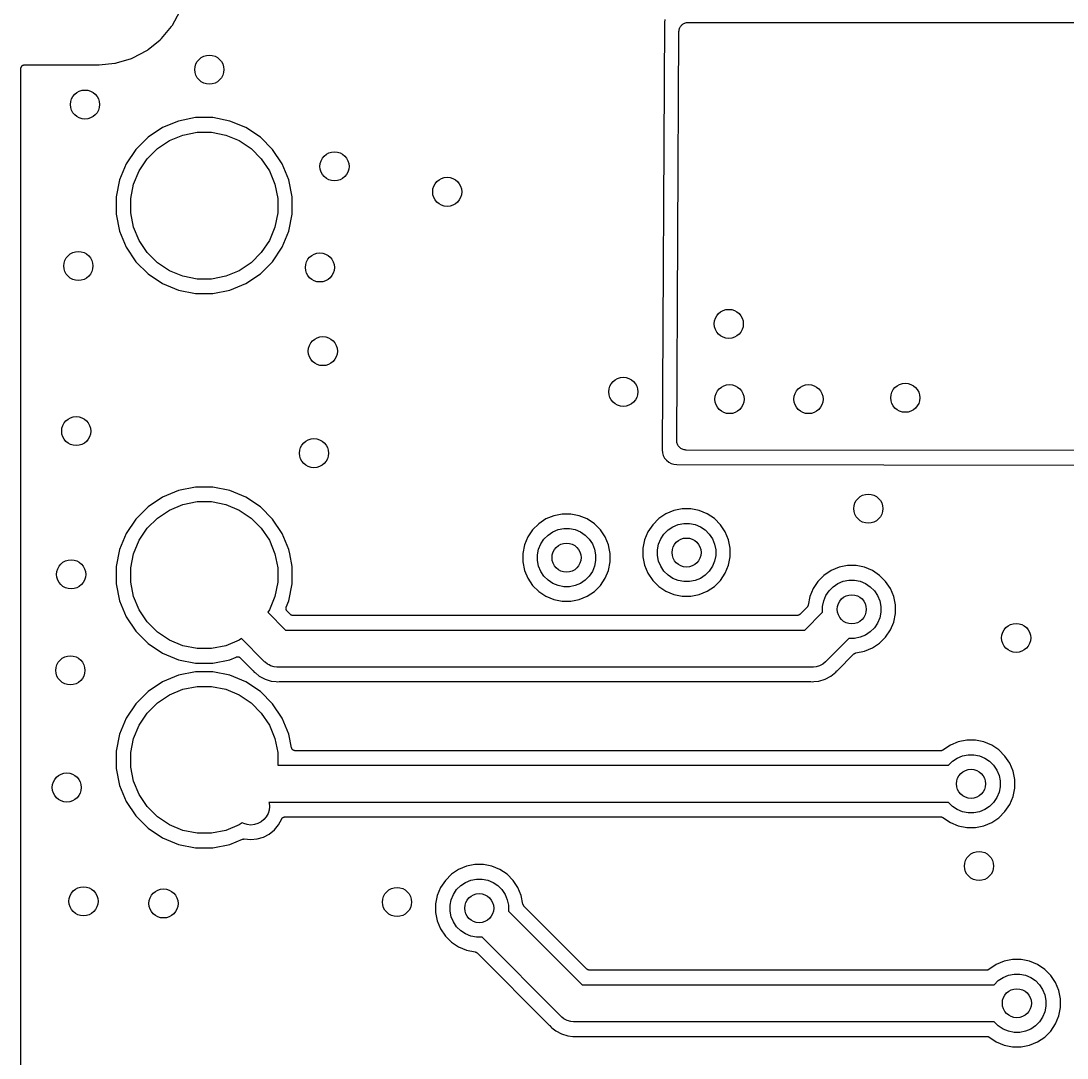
# Model space of a CAD drawing. Extents: x 5.16 to 6.06, y -3.88 to -2.24.
# Drawn here: x 5.157 to 5.723, y -3.287 to -2.726 of the extents above; entities that cross this region are included whole.
import ezdxf

# ---------------------------------------------------------------- set-up
doc = ezdxf.new("R2010")
doc.units = 0
doc.header["$MEASUREMENT"] = 0
doc.layers.add('BLACK', color=7, linetype='CONTINUOUS')

msp = doc.modelspace()

# ---------------------------------------------------------------- linework, layer by layer
at = {"layer": 'BLACK', "linetype": 'CONTINUOUS'}
for p, q in [((5.2392, -2.72801), (5.24324, -2.72055)), ((5.23328, -2.73527), (5.23869, -2.72875)), ((5.23869, -2.72875), (5.23894, -2.72838)), ((5.23894, -2.72838), (5.23895, -2.72836)), ((5.23895, -2.72836), (5.2392, -2.72801)), ((5.50545, -2.72656), (5.50426, -2.95786)), ((5.50562, -2.72493), (5.50545, -2.72656)), ((5.51394, -2.72911), (5.51416, -2.72871)), ((5.51416, -2.72871), (5.51418, -2.72869)), ((5.51418, -2.72869), (5.51419, -2.72866)), ((5.51419, -2.72866), (5.51449, -2.72831)), ((5.51449, -2.72831), (5.51478, -2.72796)), ((5.51478, -2.72796), (5.51481, -2.72794)), ((5.51481, -2.72794), (5.51482, -2.72792)), ((5.51482, -2.72792), (5.51518, -2.72763)), ((5.51518, -2.72763), (5.51554, -2.72734)), ((5.51554, -2.72734), (5.51556, -2.72733)), ((5.51556, -2.72733), (5.51559, -2.72731)), ((5.51559, -2.72731), (5.516, -2.7271)), ((5.516, -2.7271), (5.5164, -2.72688)), ((5.5164, -2.72688), (5.51643, -2.72688)), ((5.51643, -2.72688), (5.51645, -2.72686)), ((5.51645, -2.72686), (5.51689, -2.72673)), ((5.51689, -2.72673), (5.51734, -2.7266)), ((5.51734, -2.7266), (5.51736, -2.7266)), ((5.51736, -2.7266), (5.51739, -2.72659)), ((5.51739, -2.72659), (5.51785, -2.72655)), ((5.51785, -2.72655), (5.51831, -2.72651)), ((5.51831, -2.72651), (5.96429, -2.72681)), ((5.51216, -2.95298), (5.5133, -2.73148)), ((5.5133, -2.73141), (5.51336, -2.73096)), ((5.5133, -2.73147), (5.5133, -2.73141)), ((5.5133, -2.73148), (5.5133, -2.73147)), ((5.5133, -2.73147), (5.5133, -2.73147)), ((5.5133, -2.73147), (5.5133, -2.73147)), ((5.51336, -2.73096), (5.51341, -2.7305)), ((5.51341, -2.73047), (5.51342, -2.73044)), ((5.51341, -2.7305), (5.51341, -2.73047)), ((5.51342, -2.73044), (5.51356, -2.73001)), ((5.51356, -2.73001), (5.5137, -2.72957)), ((5.5137, -2.72957), (5.51371, -2.72954)), ((5.51371, -2.72954), (5.51372, -2.72951)), ((5.51372, -2.72951), (5.51394, -2.72911)), ((5.22606, -2.74125), (5.23264, -2.7359)), ((5.23264, -2.7359), (5.23295, -2.73559)), ((5.23295, -2.73559), (5.23297, -2.73557)), ((5.23297, -2.73557), (5.23328, -2.73527)), ((5.23297, -2.73557), (5.23297, -2.73557)), ((5.21742, -2.74587), (5.21782, -2.74571)), ((5.21782, -2.74571), (5.22531, -2.74174)), ((5.22531, -2.74174), (5.22568, -2.7415)), ((5.22568, -2.7415), (5.2257, -2.74148)), ((5.2257, -2.74148), (5.22606, -2.74125)), ((5.15722, -2.75144), (5.15724, -2.75125)), ((5.15722, -2.75145), (5.15722, -2.75144)), ((5.15722, -2.75146), (5.15722, -2.75145)), ((5.15722, -2.75145), (5.15722, -2.75145)), ((5.15722, -2.75145), (5.15722, -2.75145)), ((5.15724, -2.75125), (5.15726, -2.75107)), ((5.15726, -2.75106), (5.15732, -2.75088)), ((5.15726, -2.75107), (5.15726, -2.75106)), ((5.15726, -2.75106), (5.15726, -2.75106)), ((5.15732, -2.75088), (5.15737, -2.7507)), ((5.15737, -2.7507), (5.15738, -2.7507)), ((5.15738, -2.75069), (5.15747, -2.75053)), ((5.15738, -2.7507), (5.15738, -2.75069)), ((5.15747, -2.75053), (5.15756, -2.75036)), ((5.15756, -2.75036), (5.15757, -2.75035)), ((5.15756, -2.75036), (5.15756, -2.75036)), ((5.15757, -2.75035), (5.15768, -2.75021)), ((5.15768, -2.75021), (5.1578, -2.75007)), ((5.1578, -2.75007), (5.15781, -2.75006)), ((5.15781, -2.75006), (5.15796, -2.74994)), ((5.15781, -2.75006), (5.15781, -2.75006)), ((5.15796, -2.74994), (5.1581, -2.74982)), ((5.1581, -2.74982), (5.15811, -2.74982)), ((5.15811, -2.74982), (5.15828, -2.74973)), ((5.15811, -2.74982), (5.15811, -2.74982)), ((5.15828, -2.74973), (5.15844, -2.74964)), ((5.15844, -2.74964), (5.15845, -2.74964)), ((5.15845, -2.74964), (5.15863, -2.74959)), ((5.15845, -2.74964), (5.15845, -2.74964)), ((5.15863, -2.74959), (5.15881, -2.74953)), ((5.15881, -2.74953), (5.15881, -2.74953)), ((5.15881, -2.74953), (5.15882, -2.74953)), ((5.15882, -2.74953), (5.159, -2.74951)), ((5.159, -2.74951), (5.15919, -2.7495)), ((5.15919, -2.7495), (5.19882, -2.74949)), ((5.19882, -2.74949), (5.19883, -2.74949)), ((5.19883, -2.74949), (5.19883, -2.74949)), ((5.19883, -2.74949), (5.19903, -2.7495)), ((5.19903, -2.7495), (5.19919, -2.74948)), ((5.19919, -2.74948), (5.19922, -2.74948)), ((5.19922, -2.74948), (5.19931, -2.74948)), ((5.19931, -2.74948), (5.1994, -2.74947)), ((5.1994, -2.74947), (5.19956, -2.74947)), ((5.19956, -2.74947), (5.20799, -2.74866)), ((5.20799, -2.74866), (5.20842, -2.74857)), ((5.20842, -2.74857), (5.20845, -2.74857)), ((5.20845, -2.74857), (5.20887, -2.74849)), ((5.20845, -2.74857), (5.20845, -2.74857)), ((5.20887, -2.74849), (5.21699, -2.74605)), ((5.21699, -2.74605), (5.2174, -2.74588)), ((5.2174, -2.74588), (5.21742, -2.74587)), ((5.21742, -2.74587), (5.21742, -2.74587)), ((5.15722, -3.88087), (5.15722, -2.75146)), ((5.25174, -2.77808), (5.24254, -2.77991)), ((5.26113, -2.77808), (5.25174, -2.77808)), ((5.27033, -2.77991), (5.26113, -2.77808)), ((5.23387, -2.7835), (5.22607, -2.78871)), ((5.24254, -2.77991), (5.23387, -2.7835)), ((5.279, -2.7835), (5.27033, -2.77991)), ((5.2868, -2.78871), (5.279, -2.7835)), ((5.22607, -2.78871), (5.21943, -2.79535)), ((5.23109, -2.79483), (5.2376, -2.79048)), ((5.2376, -2.79048), (5.24483, -2.78748)), ((5.24483, -2.78748), (5.25252, -2.78595)), ((5.25252, -2.78595), (5.26035, -2.78595)), ((5.26035, -2.78595), (5.26803, -2.78748)), ((5.26803, -2.78748), (5.27527, -2.79048)), ((5.27527, -2.79048), (5.28178, -2.79483)), ((5.29344, -2.79535), (5.2868, -2.78871)), ((5.21943, -2.79535), (5.21422, -2.80315)), ((5.22555, -2.80037), (5.23109, -2.79483)), ((5.28178, -2.79483), (5.28732, -2.80037)), ((5.29865, -2.80315), (5.29344, -2.79535)), ((5.2212, -2.80688), (5.22555, -2.80037)), ((5.28732, -2.80037), (5.29167, -2.80688)), ((5.21422, -2.80315), (5.21063, -2.81182)), ((5.2182, -2.81412), (5.2212, -2.80688)), ((5.29167, -2.80688), (5.29467, -2.81412)), ((5.30224, -2.81182), (5.29865, -2.80315)), ((5.21063, -2.81182), (5.2088, -2.82102)), ((5.30407, -2.82102), (5.30224, -2.81182)), ((5.21667, -2.8218), (5.2182, -2.81412)), ((5.29467, -2.81412), (5.2962, -2.8218)), ((5.2088, -2.82102), (5.2088, -2.83041)), ((5.21667, -2.82963), (5.21667, -2.8218)), ((5.2962, -2.8218), (5.2962, -2.82963)), ((5.30407, -2.83041), (5.30407, -2.82102)), ((5.2088, -2.83041), (5.21063, -2.83961)), ((5.2182, -2.83732), (5.21667, -2.82963)), ((5.2962, -2.82963), (5.29467, -2.83732)), ((5.30224, -2.83961), (5.30407, -2.83041)), ((5.21063, -2.83961), (5.21422, -2.84828)), ((5.2212, -2.84455), (5.2182, -2.83732)), ((5.29467, -2.83732), (5.29167, -2.84455)), ((5.29865, -2.84828), (5.30224, -2.83961)), ((5.22555, -2.85106), (5.2212, -2.84455)), ((5.29167, -2.84455), (5.28732, -2.85106)), ((5.21422, -2.84828), (5.21943, -2.85608)), ((5.23109, -2.8566), (5.22555, -2.85106)), ((5.28732, -2.85106), (5.28178, -2.8566)), ((5.29344, -2.85608), (5.29865, -2.84828)), ((5.21943, -2.85608), (5.22607, -2.86272)), ((5.2376, -2.86095), (5.23109, -2.8566)), ((5.28178, -2.8566), (5.27527, -2.86095)), ((5.2868, -2.86272), (5.29344, -2.85608)), ((5.22607, -2.86272), (5.23387, -2.86793)), ((5.24483, -2.86395), (5.2376, -2.86095)), ((5.25252, -2.86548), (5.24483, -2.86395)), ((5.26803, -2.86395), (5.26035, -2.86548)), ((5.27527, -2.86095), (5.26803, -2.86395)), ((5.279, -2.86793), (5.2868, -2.86272)), ((5.23387, -2.86793), (5.24254, -2.87152)), ((5.26035, -2.86548), (5.25252, -2.86548)), ((5.27033, -2.87152), (5.279, -2.86793)), ((5.24254, -2.87152), (5.25174, -2.87335)), ((5.25174, -2.87335), (5.26113, -2.87335)), ((5.26113, -2.87335), (5.27033, -2.87152)), ((5.51221, -2.95346), (5.51216, -2.95298)), ((5.51225, -2.95394), (5.51221, -2.95346)), ((5.51225, -2.95395), (5.51225, -2.95394)), ((5.51225, -2.95394), (5.51225, -2.95394)), ((5.51239, -2.95442), (5.51225, -2.95395)), ((5.51252, -2.95487), (5.51239, -2.95442)), ((5.51253, -2.95488), (5.51252, -2.95487)), ((5.51253, -2.95489), (5.51253, -2.95488)), ((5.51275, -2.95531), (5.51253, -2.95489)), ((5.50426, -2.95786), (5.50442, -2.95952)), ((5.50442, -2.95952), (5.50487, -2.961)), ((5.51297, -2.95574), (5.51275, -2.95531)), ((5.51298, -2.95575), (5.51297, -2.95574)), ((5.51328, -2.95612), (5.51298, -2.95575)), ((5.51298, -2.95575), (5.51298, -2.95575)), ((5.51358, -2.9565), (5.51328, -2.95612)), ((5.51359, -2.95651), (5.51358, -2.9565)), ((5.5136, -2.95651), (5.51359, -2.95651)), ((5.51397, -2.95682), (5.5136, -2.95651)), ((5.51433, -2.95713), (5.51397, -2.95682)), ((5.51434, -2.95713), (5.51433, -2.95713)), ((5.51434, -2.95714), (5.51434, -2.95713)), ((5.51477, -2.95737), (5.51434, -2.95714)), ((5.51519, -2.9576), (5.51477, -2.95737)), ((5.5152, -2.95761), (5.51519, -2.9576)), ((5.51519, -2.9576), (5.51519, -2.9576)), ((5.51566, -2.95775), (5.5152, -2.95761)), ((5.51612, -2.9579), (5.51566, -2.95775)), ((5.51613, -2.9579), (5.51612, -2.9579)), ((5.51612, -2.9579), (5.51612, -2.9579)), ((5.51661, -2.95795), (5.51613, -2.9579)), ((5.51708, -2.95801), (5.51661, -2.95795)), ((5.5171, -2.95801), (5.51708, -2.95801)), ((5.51715, -2.95801), (5.5171, -2.95801)), ((5.5171, -2.95801), (5.5171, -2.95801)), ((5.5171, -2.95801), (5.5171, -2.95801)), ((5.85434, -2.9585), (5.51715, -2.95801)), ((5.50487, -2.961), (5.50559, -2.96236)), ((5.50559, -2.96236), (5.50657, -2.96355)), ((5.50657, -2.96355), (5.50776, -2.96453)), ((5.50776, -2.96453), (5.50912, -2.96526)), ((5.50912, -2.96526), (5.51059, -2.96571)), ((5.51059, -2.96571), (5.51222, -2.96587)), ((5.51222, -2.96587), (5.84283, -2.96635)), ((5.23387, -2.9835), (5.22607, -2.98871)), ((5.24254, -2.97991), (5.23387, -2.9835)), ((5.25174, -2.97808), (5.24254, -2.97991)), ((5.26113, -2.97808), (5.25174, -2.97808)), ((5.27033, -2.97991), (5.26113, -2.97808)), ((5.279, -2.9835), (5.27033, -2.97991)), ((5.2868, -2.98871), (5.279, -2.9835)), ((5.22607, -2.98871), (5.21943, -2.99535)), ((5.2376, -2.99048), (5.24483, -2.98748)), ((5.24483, -2.98748), (5.25252, -2.98595)), ((5.25252, -2.98595), (5.26035, -2.98595)), ((5.26035, -2.98595), (5.26803, -2.98748)), ((5.26803, -2.98748), (5.27527, -2.99048)), ((5.29344, -2.99535), (5.2868, -2.98871)), ((5.22555, -3.00037), (5.23109, -2.99483)), ((5.23109, -2.99483), (5.2376, -2.99048)), ((5.27527, -2.99048), (5.28178, -2.99483)), ((5.28178, -2.99483), (5.28732, -3.00037)), ((5.44561, -2.99355), (5.44131, -2.99533)), ((5.45017, -2.99265), (5.44561, -2.99355)), ((5.45482, -2.99265), (5.45017, -2.99265)), ((5.45939, -2.99355), (5.45482, -2.99265)), ((5.46369, -2.99533), (5.45939, -2.99355)), ((5.50627, -2.99258), (5.5024, -2.99516)), ((5.51057, -2.9908), (5.50627, -2.99258)), ((5.51513, -2.98989), (5.51057, -2.9908)), ((5.51978, -2.98989), (5.51513, -2.98989)), ((5.52435, -2.9908), (5.51978, -2.98989)), ((5.52865, -2.99258), (5.52435, -2.9908)), ((5.53252, -2.99516), (5.52865, -2.99258)), ((5.21943, -2.99535), (5.21422, -3.00315)), ((5.2212, -3.00688), (5.22555, -3.00037)), ((5.28732, -3.00037), (5.29167, -3.00688)), ((5.29865, -3.00315), (5.29344, -2.99535)), ((5.43744, -2.99792), (5.43415, -3.00121)), ((5.44131, -2.99533), (5.43744, -2.99792)), ((5.4479, -3.00112), (5.45095, -3.00052)), ((5.45095, -3.00052), (5.45405, -3.00052)), ((5.45405, -3.00052), (5.45709, -3.00112)), ((5.46755, -2.99792), (5.46369, -2.99533)), ((5.47084, -3.00121), (5.46755, -2.99792)), ((5.49911, -2.99845), (5.49652, -3.00232)), ((5.5024, -2.99516), (5.49911, -2.99845)), ((5.50742, -3.00128), (5.51, -2.99956)), ((5.51, -2.99956), (5.51286, -2.99837)), ((5.51286, -2.99837), (5.51591, -2.99776)), ((5.51591, -2.99776), (5.51901, -2.99776)), ((5.51901, -2.99776), (5.52205, -2.99837)), ((5.52205, -2.99837), (5.52492, -2.99956)), ((5.52492, -2.99956), (5.5275, -3.00128)), ((5.53581, -2.99845), (5.53252, -2.99516)), ((5.53839, -3.00232), (5.53581, -2.99845)), ((5.21422, -3.00315), (5.21063, -3.01182)), ((5.30224, -3.01182), (5.29865, -3.00315)), ((5.43156, -3.00508), (5.42978, -3.00938)), ((5.43415, -3.00121), (5.43156, -3.00508)), ((5.44026, -3.00623), (5.44246, -3.00404)), ((5.44246, -3.00404), (5.44504, -3.00231)), ((5.44504, -3.00231), (5.4479, -3.00112)), ((5.45709, -3.00112), (5.45996, -3.00231)), ((5.45996, -3.00231), (5.46254, -3.00404)), ((5.46254, -3.00404), (5.46473, -3.00623)), ((5.47343, -3.00508), (5.47084, -3.00121)), ((5.47521, -3.00938), (5.47343, -3.00508)), ((5.49652, -3.00232), (5.49474, -3.00662)), ((5.50231, -3.00892), (5.5035, -3.00605)), ((5.5035, -3.00605), (5.50522, -3.00347)), ((5.50522, -3.00347), (5.50742, -3.00128)), ((5.5275, -3.00128), (5.52969, -3.00347)), ((5.52969, -3.00347), (5.53141, -3.00605)), ((5.53141, -3.00605), (5.5326, -3.00892)), ((5.54017, -3.00662), (5.53839, -3.00232)), ((5.21063, -3.01182), (5.2088, -3.02102)), ((5.2182, -3.01412), (5.2212, -3.00688)), ((5.29167, -3.00688), (5.29467, -3.01412)), ((5.3027, -3.01413), (5.30224, -3.01182)), ((5.42978, -3.00938), (5.42887, -3.01394)), ((5.43675, -3.01472), (5.43735, -3.01167)), ((5.43735, -3.01167), (5.43854, -3.00881)), ((5.43854, -3.00881), (5.44026, -3.00623)), ((5.46473, -3.00623), (5.46645, -3.00881)), ((5.46645, -3.00881), (5.46764, -3.01167)), ((5.46764, -3.01167), (5.46824, -3.01472)), ((5.47561, -3.01138), (5.47521, -3.00938)), ((5.47612, -3.01394), (5.47561, -3.01138)), ((5.49474, -3.00662), (5.49384, -3.01119)), ((5.49384, -3.01119), (5.49384, -3.01584)), ((5.50171, -3.01196), (5.50231, -3.00892)), ((5.5326, -3.00892), (5.53321, -3.01196)), ((5.54108, -3.01119), (5.54017, -3.00662)), ((5.54108, -3.01584), (5.54108, -3.01119)), ((5.21667, -3.0218), (5.2182, -3.01412)), ((5.29467, -3.01412), (5.2962, -3.0218)), ((5.30407, -3.02102), (5.3027, -3.01413)), ((5.42887, -3.01394), (5.42887, -3.01859)), ((5.43675, -3.01782), (5.43675, -3.01472)), ((5.46824, -3.01472), (5.46824, -3.01782)), ((5.47612, -3.01859), (5.47612, -3.01394)), ((5.49384, -3.01584), (5.49474, -3.0204)), ((5.50171, -3.01506), (5.50171, -3.01196)), ((5.50231, -3.01811), (5.50171, -3.01506)), ((5.53321, -3.01506), (5.5326, -3.01811)), ((5.53321, -3.01196), (5.53321, -3.01506)), ((5.54017, -3.0204), (5.54108, -3.01584)), ((5.2088, -3.02102), (5.2088, -3.03041)), ((5.21667, -3.02963), (5.21667, -3.0218)), ((5.2962, -3.0218), (5.2962, -3.02963)), ((5.30407, -3.03041), (5.30407, -3.02102)), ((5.42887, -3.01859), (5.42978, -3.02316)), ((5.42978, -3.02316), (5.43156, -3.02746)), ((5.43735, -3.02086), (5.43675, -3.01782)), ((5.43854, -3.02373), (5.43735, -3.02086)), ((5.46764, -3.02086), (5.46645, -3.02373)), ((5.46824, -3.01782), (5.46764, -3.02086)), ((5.47343, -3.02746), (5.47521, -3.02316)), ((5.47521, -3.02316), (5.47612, -3.01859)), ((5.49474, -3.0204), (5.49652, -3.0247)), ((5.5035, -3.02097), (5.50231, -3.01811)), ((5.50522, -3.02355), (5.5035, -3.02097)), ((5.53141, -3.02097), (5.52969, -3.02355)), ((5.5326, -3.01811), (5.53141, -3.02097)), ((5.53839, -3.0247), (5.54017, -3.0204)), ((5.59994, -3.02151), (5.59564, -3.02329)), ((5.6045, -3.0206), (5.59994, -3.02151)), ((5.60915, -3.0206), (5.6045, -3.0206)), ((5.61372, -3.02151), (5.60915, -3.0206)), ((5.61802, -3.02329), (5.61372, -3.02151)), ((5.43156, -3.02746), (5.43415, -3.03133)), ((5.44026, -3.02631), (5.43854, -3.02373)), ((5.44246, -3.0285), (5.44026, -3.02631)), ((5.44504, -3.03022), (5.44246, -3.0285)), ((5.46254, -3.0285), (5.45996, -3.03022)), ((5.46473, -3.02631), (5.46254, -3.0285)), ((5.46645, -3.02373), (5.46473, -3.02631)), ((5.47084, -3.03133), (5.47343, -3.02746)), ((5.49652, -3.0247), (5.49911, -3.02857)), ((5.49911, -3.02857), (5.5024, -3.03186)), ((5.50742, -3.02574), (5.50522, -3.02355)), ((5.51, -3.02747), (5.50742, -3.02574)), ((5.51286, -3.02865), (5.51, -3.02747)), ((5.51591, -3.02926), (5.51286, -3.02865)), ((5.52205, -3.02865), (5.51901, -3.02926)), ((5.52492, -3.02747), (5.52205, -3.02865)), ((5.5275, -3.02574), (5.52492, -3.02747)), ((5.52969, -3.02355), (5.5275, -3.02574)), ((5.53252, -3.03186), (5.53581, -3.02857)), ((5.53581, -3.02857), (5.53839, -3.0247)), ((5.59177, -3.02587), (5.58848, -3.02916)), ((5.59564, -3.02329), (5.59177, -3.02587)), ((5.60223, -3.02908), (5.60528, -3.02847)), ((5.60528, -3.02847), (5.60838, -3.02847)), ((5.60838, -3.02847), (5.61142, -3.02908)), ((5.62189, -3.02587), (5.61802, -3.02329)), ((5.62518, -3.02916), (5.62189, -3.02587)), ((5.2088, -3.03041), (5.21063, -3.03961)), ((5.2182, -3.03732), (5.21667, -3.02963)), ((5.2962, -3.02963), (5.29467, -3.03732)), ((5.30224, -3.03961), (5.30407, -3.03041)), ((5.43415, -3.03133), (5.43744, -3.03462)), ((5.4479, -3.03141), (5.44504, -3.03022)), ((5.45095, -3.03202), (5.4479, -3.03141)), ((5.45405, -3.03202), (5.45095, -3.03202)), ((5.45709, -3.03141), (5.45405, -3.03202)), ((5.45996, -3.03022), (5.45709, -3.03141)), ((5.46755, -3.03462), (5.47084, -3.03133)), ((5.5024, -3.03186), (5.50627, -3.03445)), ((5.50627, -3.03445), (5.51057, -3.03623)), ((5.51901, -3.02926), (5.51591, -3.02926)), ((5.52435, -3.03623), (5.52865, -3.03445)), ((5.52865, -3.03445), (5.53252, -3.03186)), ((5.58589, -3.03303), (5.58411, -3.03733)), ((5.58848, -3.02916), (5.58589, -3.03303)), ((5.59287, -3.03676), (5.59459, -3.03418)), ((5.59459, -3.03418), (5.59679, -3.03199)), ((5.59679, -3.03199), (5.59937, -3.03026)), ((5.59937, -3.03026), (5.60223, -3.02908)), ((5.61142, -3.02908), (5.61429, -3.03026)), ((5.61429, -3.03026), (5.61687, -3.03199)), ((5.61687, -3.03199), (5.61906, -3.03418)), ((5.61906, -3.03418), (5.62078, -3.03676)), ((5.62776, -3.03303), (5.62518, -3.02916)), ((5.62954, -3.03733), (5.62776, -3.03303)), ((5.21063, -3.03961), (5.21422, -3.04828)), ((5.2212, -3.04455), (5.2182, -3.03732)), ((5.29467, -3.03732), (5.29167, -3.04455)), ((5.30082, -3.04305), (5.30224, -3.03961)), ((5.43744, -3.03462), (5.44131, -3.0372)), ((5.44131, -3.0372), (5.44561, -3.03898)), ((5.44561, -3.03898), (5.45017, -3.03989)), ((5.45017, -3.03989), (5.45482, -3.03989)), ((5.45482, -3.03989), (5.45939, -3.03898)), ((5.45939, -3.03898), (5.46369, -3.0372)), ((5.46369, -3.0372), (5.46755, -3.03462)), ((5.51057, -3.03623), (5.51513, -3.03713)), ((5.51513, -3.03713), (5.51978, -3.03713)), ((5.51978, -3.03713), (5.52435, -3.03623)), ((5.58411, -3.03733), (5.58317, -3.04208)), ((5.59108, -3.04267), (5.59168, -3.03963)), ((5.59168, -3.03963), (5.59287, -3.03676)), ((5.62078, -3.03676), (5.62197, -3.03963)), ((5.62197, -3.03963), (5.62258, -3.04267)), ((5.63045, -3.04189), (5.62954, -3.03733)), ((5.22555, -3.05106), (5.2212, -3.04455)), ((5.29167, -3.04455), (5.29079, -3.04587)), ((5.30067, -3.04378), (5.30069, -3.0436)), ((5.30067, -3.04379), (5.30067, -3.04378)), ((5.30067, -3.0438), (5.30067, -3.04379)), ((5.30068, -3.04398), (5.30067, -3.0438)), ((5.3007, -3.04416), (5.30068, -3.04398)), ((5.30069, -3.0436), (5.30071, -3.04342)), ((5.3007, -3.04417), (5.3007, -3.04416)), ((5.3007, -3.04418), (5.3007, -3.04417)), ((5.30076, -3.04436), (5.3007, -3.04418)), ((5.30071, -3.0434), (5.30076, -3.04323)), ((5.30071, -3.04341), (5.30071, -3.0434)), ((5.30071, -3.04342), (5.30071, -3.04341)), ((5.30076, -3.04323), (5.30082, -3.04305)), ((5.30081, -3.04453), (5.30076, -3.04436)), ((5.30081, -3.04454), (5.30081, -3.04453)), ((5.30081, -3.04455), (5.30081, -3.04454)), ((5.3009, -3.04471), (5.30081, -3.04455)), ((5.30098, -3.04487), (5.3009, -3.04471)), ((5.30099, -3.04488), (5.30098, -3.04487)), ((5.30099, -3.04489), (5.30099, -3.04488)), ((5.30111, -3.04503), (5.30099, -3.04489)), ((5.30122, -3.04517), (5.30111, -3.04503)), ((5.30124, -3.04519), (5.30122, -3.04517)), ((5.30304, -3.04699), (5.30124, -3.04519)), ((5.30124, -3.04519), (5.30124, -3.04519)), ((5.30124, -3.04519), (5.30124, -3.04519)), ((5.30124, -3.04519), (5.30124, -3.04519)), ((5.58263, -3.04308), (5.57872, -3.04699)), ((5.58141, -3.05544), (5.59108, -3.04577)), ((5.58275, -3.04294), (5.58263, -3.04308)), ((5.58286, -3.04281), (5.58275, -3.04294)), ((5.58287, -3.0428), (5.58286, -3.04281)), ((5.58296, -3.04263), (5.58287, -3.04279)), ((5.58287, -3.04279), (5.58287, -3.0428)), ((5.58305, -3.04247), (5.58296, -3.04263)), ((5.58306, -3.04245), (5.58305, -3.04246)), ((5.58305, -3.04246), (5.58305, -3.04247)), ((5.58311, -3.04227), (5.58306, -3.04245)), ((5.58316, -3.0421), (5.58311, -3.04227)), ((5.58317, -3.04208), (5.58316, -3.0421)), ((5.58317, -3.04208), (5.58317, -3.04208)), ((5.58317, -3.04208), (5.58317, -3.04208)), ((5.58317, -3.04208), (5.58317, -3.04208)), ((5.59108, -3.04577), (5.59108, -3.04267)), ((5.62258, -3.04577), (5.62197, -3.04881)), ((5.62258, -3.04267), (5.62258, -3.04577)), ((5.63045, -3.04655), (5.63045, -3.04189)), ((5.21422, -3.04828), (5.21943, -3.05608)), ((5.23109, -3.0566), (5.22555, -3.05106)), ((5.29079, -3.04587), (5.30036, -3.05544)), ((5.30318, -3.04711), (5.30304, -3.04699)), ((5.30332, -3.04722), (5.30318, -3.04711)), ((5.30333, -3.04723), (5.30332, -3.04722)), ((5.30334, -3.04723), (5.30333, -3.04723)), ((5.3035, -3.04732), (5.30334, -3.04723)), ((5.30366, -3.04741), (5.3035, -3.04732)), ((5.30367, -3.04741), (5.30366, -3.04741)), ((5.30368, -3.04742), (5.30367, -3.04741)), ((5.30385, -3.04747), (5.30368, -3.04742)), ((5.30402, -3.04752), (5.30385, -3.04747)), ((5.30403, -3.04752), (5.30402, -3.04752)), ((5.30404, -3.04753), (5.30403, -3.04752)), ((5.30423, -3.04755), (5.30404, -3.04753)), ((5.30441, -3.04757), (5.30423, -3.04755)), ((5.30443, -3.04757), (5.30441, -3.04757)), ((5.57733, -3.04757), (5.30443, -3.04757)), ((5.30443, -3.04757), (5.30443, -3.04757)), ((5.30443, -3.04757), (5.30443, -3.04757)), ((5.30443, -3.04757), (5.30443, -3.04757)), ((5.57751, -3.04755), (5.57733, -3.04757)), ((5.57769, -3.04753), (5.57751, -3.04755)), ((5.5777, -3.04753), (5.57769, -3.04753)), ((5.57771, -3.04753), (5.5777, -3.04753)), ((5.57789, -3.04748), (5.57771, -3.04753)), ((5.57806, -3.04743), (5.57789, -3.04748)), ((5.57807, -3.04742), (5.57806, -3.04743)), ((5.57808, -3.04742), (5.57807, -3.04742)), ((5.57824, -3.04733), (5.57808, -3.04742)), ((5.5784, -3.04725), (5.57824, -3.04733)), ((5.57841, -3.04724), (5.5784, -3.04725)), ((5.57842, -3.04724), (5.57841, -3.04724)), ((5.57856, -3.04712), (5.57842, -3.04724)), ((5.5787, -3.04701), (5.57856, -3.04712)), ((5.57872, -3.047), (5.5787, -3.04701)), ((5.57872, -3.04699), (5.57872, -3.04699)), ((5.57872, -3.04699), (5.57872, -3.047)), ((5.57872, -3.047), (5.57872, -3.047)), ((5.62197, -3.04881), (5.62078, -3.05168)), ((5.62776, -3.05541), (5.62954, -3.05111)), ((5.62954, -3.05111), (5.63045, -3.04655)), ((5.21943, -3.05608), (5.22607, -3.06272)), ((5.2376, -3.06095), (5.23109, -3.0566)), ((5.30036, -3.05544), (5.58141, -3.05544)), ((5.61687, -3.05645), (5.61429, -3.05818)), ((5.61906, -3.05426), (5.61687, -3.05645)), ((5.62078, -3.05168), (5.61906, -3.05426)), ((5.62518, -3.05928), (5.62776, -3.05541)), ((5.22607, -3.06272), (5.23387, -3.06793)), ((5.24483, -3.06395), (5.2376, -3.06095)), ((5.27527, -3.06095), (5.26803, -3.06395)), ((5.27659, -3.06007), (5.27527, -3.06095)), ((5.28875, -3.07223), (5.27659, -3.06007)), ((5.60528, -3.05997), (5.59301, -3.07223)), ((5.60838, -3.05997), (5.60528, -3.05997)), ((5.61142, -3.05936), (5.60838, -3.05997)), ((5.61429, -3.05818), (5.61142, -3.05936)), ((5.61802, -3.06515), (5.62189, -3.06257)), ((5.62189, -3.06257), (5.62518, -3.05928)), ((5.23387, -3.06793), (5.24254, -3.07152)), ((5.25252, -3.06548), (5.24483, -3.06395)), ((5.26035, -3.06548), (5.25252, -3.06548)), ((5.26803, -3.06395), (5.26035, -3.06548)), ((5.59892, -3.07746), (5.60796, -3.06842)), ((5.60796, -3.06842), (5.60797, -3.06841)), ((5.60797, -3.06841), (5.60798, -3.0684)), ((5.60797, -3.06841), (5.60797, -3.06841)), ((5.60797, -3.06841), (5.60797, -3.06841)), ((5.60798, -3.0684), (5.60812, -3.06828)), ((5.60812, -3.06828), (5.60826, -3.06817)), ((5.60826, -3.06817), (5.60827, -3.06817)), ((5.60827, -3.06817), (5.60828, -3.06816)), ((5.60828, -3.06816), (5.60845, -3.06807)), ((5.60845, -3.06807), (5.6086, -3.06799)), ((5.6086, -3.06799), (5.60861, -3.06799)), ((5.60861, -3.06799), (5.60862, -3.06798)), ((5.60862, -3.06798), (5.6088, -3.06793)), ((5.6088, -3.06793), (5.60897, -3.06788)), ((5.60897, -3.06788), (5.61372, -3.06693)), ((5.61372, -3.06693), (5.61802, -3.06515)), ((5.24254, -3.07152), (5.25174, -3.07335)), ((5.25174, -3.07335), (5.26113, -3.07335)), ((5.26113, -3.07335), (5.27033, -3.07152)), ((5.27033, -3.07152), (5.27377, -3.0701)), ((5.27377, -3.0701), (5.27377, -3.0701)), ((5.27377, -3.0701), (5.27377, -3.0701)), ((5.27377, -3.0701), (5.27378, -3.0701)), ((5.27378, -3.0701), (5.27379, -3.07009)), ((5.27379, -3.07009), (5.27396, -3.07004)), ((5.27396, -3.07004), (5.27414, -3.06999)), ((5.27414, -3.06999), (5.27415, -3.06999)), ((5.27415, -3.06999), (5.27416, -3.06998)), ((5.27416, -3.06998), (5.27434, -3.06997)), ((5.27434, -3.06997), (5.27453, -3.06995)), ((5.27453, -3.06995), (5.27453, -3.06995)), ((5.27453, -3.06995), (5.27454, -3.06995)), ((5.27454, -3.06995), (5.27472, -3.06997)), ((5.27472, -3.06997), (5.27491, -3.06999)), ((5.27491, -3.06999), (5.27492, -3.06999)), ((5.27492, -3.06999), (5.27492, -3.06999)), ((5.27492, -3.06999), (5.2751, -3.07005)), ((5.2751, -3.07005), (5.27528, -3.0701)), ((5.27528, -3.0701), (5.27528, -3.07011)), ((5.27528, -3.07011), (5.27529, -3.07011)), ((5.27529, -3.07011), (5.27545, -3.0702)), ((5.27545, -3.0702), (5.27561, -3.07028)), ((5.27561, -3.07028), (5.27562, -3.07029)), ((5.27562, -3.07029), (5.27563, -3.07029)), ((5.27563, -3.07029), (5.27577, -3.07041)), ((5.27577, -3.07041), (5.27591, -3.07053)), ((5.27591, -3.07053), (5.28284, -3.07746)), ((5.28906, -3.07261), (5.28875, -3.07223)), ((5.28945, -3.07293), (5.28906, -3.07261)), ((5.29059, -3.07387), (5.28945, -3.07293)), ((5.28945, -3.07293), (5.28945, -3.07293)), ((5.29152, -3.07437), (5.29059, -3.07387)), ((5.59117, -3.07387), (5.58943, -3.0748)), ((5.5927, -3.07261), (5.59117, -3.07387)), ((5.59301, -3.07223), (5.5927, -3.07261)), ((5.25174, -3.07808), (5.24254, -3.07991)), ((5.26113, -3.07808), (5.25174, -3.07808)), ((5.27033, -3.07991), (5.26113, -3.07808)), ((5.28284, -3.07746), (5.28286, -3.07748)), ((5.28286, -3.07748), (5.28291, -3.07754)), ((5.28291, -3.07754), (5.28297, -3.0776)), ((5.28297, -3.0776), (5.28347, -3.07821)), ((5.28347, -3.07821), (5.28408, -3.07871)), ((5.28408, -3.07871), (5.28408, -3.07871)), ((5.28408, -3.07871), (5.2862, -3.08045)), ((5.29234, -3.0748), (5.29152, -3.07437)), ((5.29423, -3.07537), (5.29234, -3.0748)), ((5.2957, -3.07552), (5.29423, -3.07537)), ((5.2962, -3.07557), (5.2957, -3.07552)), ((5.2957, -3.07552), (5.2957, -3.07552)), ((5.29669, -3.07552), (5.2962, -3.07557)), ((5.58507, -3.07552), (5.29669, -3.07552)), ((5.58557, -3.07557), (5.58507, -3.07552)), ((5.58606, -3.07552), (5.58557, -3.07557)), ((5.58754, -3.07537), (5.58606, -3.07552)), ((5.58606, -3.07552), (5.58606, -3.07552)), ((5.58943, -3.0748), (5.58754, -3.07537)), ((5.59557, -3.08045), (5.5983, -3.07821)), ((5.5983, -3.07821), (5.59879, -3.0776)), ((5.59879, -3.0776), (5.59881, -3.07758)), ((5.59881, -3.07758), (5.59887, -3.07752)), ((5.59887, -3.07752), (5.59892, -3.07746)), ((5.23387, -3.0835), (5.22607, -3.08871)), ((5.24254, -3.07991), (5.23387, -3.0835)), ((5.279, -3.0835), (5.27033, -3.07991)), ((5.2868, -3.08871), (5.279, -3.0835)), ((5.2862, -3.08045), (5.28787, -3.08134)), ((5.28787, -3.08134), (5.28787, -3.08134)), ((5.28787, -3.08134), (5.28931, -3.08211)), ((5.28931, -3.08211), (5.29269, -3.08313)), ((5.29269, -3.08313), (5.29541, -3.0834)), ((5.29541, -3.0834), (5.29541, -3.0834)), ((5.29541, -3.0834), (5.2962, -3.08348)), ((5.2962, -3.08348), (5.29698, -3.0834)), ((5.29698, -3.0834), (5.29701, -3.0834)), ((5.29701, -3.0834), (5.29709, -3.0834)), ((5.29709, -3.0834), (5.29717, -3.08339)), ((5.29717, -3.08339), (5.58459, -3.08339)), ((5.58459, -3.08339), (5.58462, -3.08339)), ((5.58462, -3.08339), (5.5847, -3.0834)), ((5.5847, -3.0834), (5.58478, -3.0834)), ((5.58478, -3.0834), (5.58557, -3.08348)), ((5.58557, -3.08348), (5.58635, -3.0834)), ((5.58635, -3.0834), (5.58636, -3.0834)), ((5.58636, -3.0834), (5.58908, -3.08313)), ((5.58908, -3.08313), (5.59246, -3.08211)), ((5.59246, -3.08211), (5.59557, -3.08045)), ((5.22607, -3.08871), (5.21943, -3.09535)), ((5.23109, -3.09483), (5.2376, -3.09048)), ((5.2376, -3.09048), (5.24483, -3.08748)), ((5.24483, -3.08748), (5.25252, -3.08595)), ((5.25252, -3.08595), (5.26035, -3.08595)), ((5.26035, -3.08595), (5.26803, -3.08748)), ((5.26803, -3.08748), (5.27527, -3.09048)), ((5.27527, -3.09048), (5.28178, -3.09483)), ((5.29344, -3.09535), (5.2868, -3.08871)), ((5.21943, -3.09535), (5.21422, -3.10315)), ((5.22555, -3.10037), (5.23109, -3.09483)), ((5.28178, -3.09483), (5.28732, -3.10037)), ((5.29865, -3.10315), (5.29344, -3.09535)), ((5.2212, -3.10688), (5.22555, -3.10037)), ((5.28732, -3.10037), (5.29167, -3.10688)), ((5.21422, -3.10315), (5.21063, -3.11182)), ((5.2182, -3.11412), (5.2212, -3.10688)), ((5.29167, -3.10688), (5.29467, -3.11412)), ((5.30224, -3.11182), (5.29865, -3.10315)), ((5.21063, -3.11182), (5.2088, -3.12102)), ((5.30371, -3.11921), (5.30224, -3.11182)), ((5.21667, -3.1218), (5.2182, -3.11412)), ((5.29467, -3.11412), (5.2962, -3.1218)), ((5.30376, -3.11939), (5.30371, -3.11921)), ((5.30382, -3.11956), (5.30376, -3.11939)), ((5.6602, -3.11778), (5.65618, -3.12046)), ((5.6645, -3.11599), (5.6602, -3.11778)), ((5.66907, -3.11509), (5.6645, -3.11599)), ((5.67372, -3.11509), (5.66907, -3.11509)), ((5.67828, -3.11599), (5.67372, -3.11509)), ((5.68258, -3.11778), (5.67828, -3.11599)), ((5.68645, -3.12036), (5.68258, -3.11778)), ((5.2088, -3.12102), (5.2088, -3.13041)), ((5.21667, -3.12963), (5.21667, -3.1218)), ((5.2962, -3.1218), (5.2962, -3.12867)), ((5.30382, -3.11957), (5.30382, -3.11956)), ((5.30382, -3.11958), (5.30382, -3.11957)), ((5.30391, -3.11974), (5.30382, -3.11958)), ((5.30399, -3.1199), (5.30391, -3.11974)), ((5.304, -3.11991), (5.30399, -3.1199)), ((5.304, -3.11992), (5.304, -3.11991)), ((5.30412, -3.12006), (5.304, -3.11992)), ((5.30423, -3.1202), (5.30412, -3.12006)), ((5.30424, -3.12021), (5.30423, -3.1202)), ((5.30425, -3.12022), (5.30424, -3.12021)), ((5.30439, -3.12033), (5.30425, -3.12022)), ((5.30453, -3.12045), (5.30439, -3.12033)), ((5.30454, -3.12045), (5.30453, -3.12045)), ((5.30454, -3.12046), (5.30454, -3.12045)), ((5.30471, -3.12055), (5.30454, -3.12046)), ((5.30487, -3.12064), (5.30471, -3.12055)), ((5.30488, -3.12064), (5.30487, -3.12064)), ((5.30487, -3.12064), (5.30487, -3.12064)), ((5.30506, -3.1207), (5.30488, -3.12064)), ((5.30523, -3.12075), (5.30506, -3.1207)), ((5.30524, -3.12075), (5.30523, -3.12075)), ((5.30525, -3.12076), (5.30524, -3.12075)), ((5.30544, -3.12078), (5.30525, -3.12076)), ((5.30561, -3.1208), (5.30544, -3.12078)), ((5.30563, -3.1208), (5.30561, -3.1208)), ((5.30564, -3.1208), (5.30563, -3.1208)), ((5.30563, -3.1208), (5.30563, -3.1208)), ((5.30563, -3.1208), (5.30563, -3.1208)), ((5.65509, -3.1208), (5.30564, -3.1208)), ((5.65527, -3.12078), (5.65509, -3.1208)), ((5.65545, -3.12076), (5.65527, -3.12078)), ((5.65546, -3.12076), (5.65545, -3.12076)), ((5.65547, -3.12076), (5.65546, -3.12076)), ((5.65564, -3.12071), (5.65547, -3.12076)), ((5.65582, -3.12066), (5.65564, -3.12071)), ((5.65583, -3.12065), (5.65582, -3.12066)), ((5.65584, -3.12065), (5.65583, -3.12065)), ((5.656, -3.12056), (5.65584, -3.12065)), ((5.65616, -3.12048), (5.656, -3.12056)), ((5.65618, -3.12047), (5.65616, -3.12048)), ((5.65618, -3.12046), (5.65618, -3.12047)), ((5.65618, -3.12047), (5.65618, -3.12047)), ((5.65618, -3.12047), (5.65618, -3.12047)), ((5.66136, -3.12648), (5.66393, -3.12475)), ((5.66393, -3.12475), (5.6668, -3.12357)), ((5.6668, -3.12357), (5.66984, -3.12296)), ((5.66984, -3.12296), (5.67295, -3.12296)), ((5.67295, -3.12296), (5.67599, -3.12357)), ((5.67599, -3.12357), (5.67885, -3.12475)), ((5.67885, -3.12475), (5.68143, -3.12648)), ((5.68974, -3.12365), (5.68645, -3.12036)), ((5.69233, -3.12752), (5.68974, -3.12365)), ((5.2088, -3.13041), (5.21063, -3.13961)), ((5.2182, -3.13732), (5.21667, -3.12963)), ((5.2962, -3.12867), (5.65916, -3.12867)), ((5.65916, -3.12867), (5.66136, -3.12648)), ((5.68143, -3.12648), (5.68363, -3.12867)), ((5.68363, -3.12867), (5.68535, -3.13125)), ((5.69411, -3.13182), (5.69233, -3.12752)), ((5.68535, -3.13125), (5.68654, -3.13412)), ((5.68654, -3.13412), (5.68714, -3.13716)), ((5.69502, -3.13638), (5.69411, -3.13182)), ((5.69502, -3.14104), (5.69502, -3.13638)), ((5.21063, -3.13961), (5.21422, -3.14828)), ((5.2212, -3.14455), (5.2182, -3.13732)), ((5.68714, -3.14026), (5.68654, -3.1433)), ((5.68714, -3.13716), (5.68714, -3.14026)), ((5.69411, -3.1456), (5.69502, -3.14104)), ((5.22555, -3.15106), (5.2212, -3.14455)), ((5.68535, -3.14617), (5.68363, -3.14875)), ((5.68654, -3.1433), (5.68535, -3.14617)), ((5.69233, -3.1499), (5.69411, -3.1456)), ((5.21422, -3.14828), (5.21943, -3.15608)), ((5.23109, -3.1566), (5.22555, -3.15106)), ((5.29152, -3.15288), (5.29095, -3.15477)), ((5.65916, -3.14875), (5.29146, -3.14875)), ((5.29146, -3.14875), (5.29152, -3.14895)), ((5.29152, -3.14895), (5.29172, -3.15091)), ((5.29172, -3.15091), (5.29152, -3.15288)), ((5.66136, -3.15094), (5.65916, -3.14875)), ((5.66393, -3.15266), (5.66136, -3.15094)), ((5.6668, -3.15385), (5.66393, -3.15266)), ((5.67885, -3.15266), (5.67599, -3.15385)), ((5.68143, -3.15094), (5.67885, -3.15266)), ((5.68363, -3.14875), (5.68143, -3.15094)), ((5.68974, -3.15377), (5.69233, -3.1499)), ((5.21943, -3.15608), (5.22607, -3.16272)), ((5.2376, -3.16095), (5.23109, -3.1566)), ((5.28876, -3.15805), (5.28723, -3.1593)), ((5.29002, -3.15652), (5.28876, -3.15805)), ((5.29095, -3.15477), (5.29002, -3.15652)), ((5.2966, -3.16091), (5.29833, -3.15766)), ((5.29833, -3.15766), (5.29835, -3.15764)), ((5.29835, -3.15764), (5.2984, -3.15757)), ((5.2984, -3.15757), (5.29844, -3.15749)), ((5.29844, -3.15749), (5.29851, -3.15741)), ((5.29851, -3.15741), (5.29857, -3.15732)), ((5.29857, -3.15732), (5.29863, -3.15726)), ((5.29863, -3.15726), (5.29868, -3.15719)), ((5.29868, -3.15719), (5.29877, -3.15713)), ((5.29877, -3.15713), (5.29884, -3.15705)), ((5.29884, -3.15705), (5.29891, -3.15701)), ((5.29891, -3.15701), (5.29898, -3.15695)), ((5.29898, -3.15695), (5.29907, -3.1569)), ((5.29907, -3.1569), (5.29916, -3.15684)), ((5.29916, -3.15684), (5.29924, -3.15681)), ((5.29924, -3.15681), (5.29932, -3.15677)), ((5.29932, -3.15677), (5.29942, -3.15674)), ((5.29942, -3.15674), (5.29952, -3.1567)), ((5.29952, -3.1567), (5.2996, -3.15668)), ((5.2996, -3.15668), (5.29969, -3.15666)), ((5.29969, -3.15666), (5.29979, -3.15665)), ((5.29979, -3.15665), (5.2999, -3.15663)), ((5.2999, -3.15663), (5.29998, -3.15663)), ((5.29998, -3.15663), (5.30007, -3.15662)), ((5.30007, -3.15662), (5.65509, -3.15662)), ((5.65509, -3.15662), (5.65509, -3.15662)), ((5.65509, -3.15662), (5.65509, -3.15662)), ((5.65509, -3.15662), (5.65509, -3.15662)), ((5.65509, -3.15662), (5.65512, -3.15662)), ((5.65512, -3.15662), (5.65529, -3.15664)), ((5.65529, -3.15664), (5.65548, -3.15666)), ((5.65548, -3.15666), (5.65549, -3.15666)), ((5.65549, -3.15666), (5.6555, -3.15667)), ((5.6555, -3.15667), (5.65567, -3.15672)), ((5.65567, -3.15672), (5.65584, -3.15677)), ((5.65584, -3.15677), (5.65585, -3.15678)), ((5.65585, -3.15678), (5.65586, -3.15678)), ((5.65586, -3.15678), (5.65602, -3.15687)), ((5.65602, -3.15687), (5.65618, -3.15695)), ((5.65618, -3.15695), (5.6602, -3.15964)), ((5.66984, -3.15446), (5.6668, -3.15385)), ((5.67295, -3.15446), (5.66984, -3.15446)), ((5.67599, -3.15385), (5.67295, -3.15446)), ((5.68258, -3.15964), (5.68645, -3.15706)), ((5.68645, -3.15706), (5.68974, -3.15377)), ((5.22607, -3.16272), (5.23387, -3.16793)), ((5.24483, -3.16395), (5.2376, -3.16095)), ((5.25252, -3.16548), (5.24483, -3.16395)), ((5.26803, -3.16395), (5.26035, -3.16548)), ((5.27527, -3.16095), (5.26803, -3.16395)), ((5.27698, -3.15981), (5.27527, -3.16095)), ((5.27777, -3.16023), (5.27698, -3.15981)), ((5.27966, -3.16081), (5.27777, -3.16023)), ((5.28163, -3.161), (5.27966, -3.16081)), ((5.2836, -3.16081), (5.28163, -3.161)), ((5.28549, -3.16023), (5.2836, -3.16081)), ((5.28723, -3.1593), (5.28549, -3.16023)), ((5.29163, -3.16588), (5.29436, -3.16364)), ((5.29436, -3.16364), (5.2966, -3.16091)), ((5.6602, -3.15964), (5.6645, -3.16142)), ((5.6645, -3.16142), (5.66907, -3.16233)), ((5.66907, -3.16233), (5.67372, -3.16233)), ((5.67372, -3.16233), (5.67828, -3.16142)), ((5.67828, -3.16142), (5.68258, -3.15964)), ((5.23387, -3.16793), (5.24254, -3.17152)), ((5.26035, -3.16548), (5.25252, -3.16548)), ((5.27033, -3.17152), (5.27714, -3.1687)), ((5.27714, -3.1687), (5.27716, -3.16869)), ((5.27716, -3.16869), (5.27724, -3.16867)), ((5.27724, -3.16867), (5.27732, -3.16864)), ((5.27732, -3.16864), (5.27743, -3.16862)), ((5.27743, -3.16862), (5.27753, -3.16859)), ((5.27753, -3.16859), (5.27761, -3.16858)), ((5.27761, -3.16858), (5.2777, -3.16856)), ((5.2777, -3.16856), (5.27781, -3.16856)), ((5.27781, -3.16856), (5.27791, -3.16855)), ((5.27791, -3.16855), (5.278, -3.16856)), ((5.278, -3.16856), (5.27808, -3.16856)), ((5.27808, -3.16856), (5.28163, -3.16891)), ((5.28163, -3.16891), (5.28514, -3.16857)), ((5.28514, -3.16857), (5.28852, -3.16754)), ((5.28852, -3.16754), (5.29163, -3.16588)), ((5.24254, -3.17152), (5.25174, -3.17335)), ((5.25174, -3.17335), (5.26113, -3.17335)), ((5.26113, -3.17335), (5.27033, -3.17152)), ((5.39406, -3.1851), (5.39019, -3.18768)), ((5.39836, -3.18332), (5.39406, -3.1851)), ((5.40293, -3.18241), (5.39836, -3.18332)), ((5.40758, -3.18241), (5.40293, -3.18241)), ((5.41214, -3.18332), (5.40758, -3.18241)), ((5.41644, -3.1851), (5.41214, -3.18332)), ((5.42031, -3.18768), (5.41644, -3.1851)), ((5.3869, -3.19097), (5.38432, -3.19484)), ((5.39019, -3.18768), (5.3869, -3.19097)), ((5.39521, -3.1938), (5.39779, -3.19208)), ((5.39779, -3.19208), (5.40066, -3.19089)), ((5.40066, -3.19089), (5.4037, -3.19028)), ((5.4037, -3.19028), (5.4068, -3.19028)), ((5.4068, -3.19028), (5.40985, -3.19089)), ((5.40985, -3.19089), (5.41271, -3.19208)), ((5.41271, -3.19208), (5.41529, -3.1938)), ((5.4236, -3.19097), (5.42031, -3.18768)), ((5.42619, -3.19484), (5.4236, -3.19097)), ((5.38432, -3.19484), (5.38254, -3.19914)), ((5.39011, -3.20144), (5.3913, -3.19857)), ((5.3913, -3.19857), (5.39302, -3.19599)), ((5.39302, -3.19599), (5.39521, -3.1938)), ((5.41529, -3.1938), (5.41748, -3.19599)), ((5.41748, -3.19599), (5.41921, -3.19857)), ((5.41921, -3.19857), (5.4204, -3.20144)), ((5.42797, -3.19914), (5.42619, -3.19484)), ((5.38254, -3.19914), (5.38163, -3.2037)), ((5.38163, -3.2037), (5.38163, -3.20836)), ((5.3895, -3.20448), (5.39011, -3.20144)), ((5.4204, -3.20144), (5.421, -3.20448)), ((5.42891, -3.20389), (5.42797, -3.19914)), ((5.42896, -3.20406), (5.42891, -3.20389)), ((5.42901, -3.20423), (5.42896, -3.20406)), ((5.42902, -3.20424), (5.42901, -3.20423)), ((5.42902, -3.20426), (5.42902, -3.20424)), ((5.42911, -3.20442), (5.42902, -3.20426)), ((5.38163, -3.20836), (5.38254, -3.21292)), ((5.3895, -3.20758), (5.3895, -3.20448)), ((5.39011, -3.21063), (5.3895, -3.20758)), ((5.421, -3.20448), (5.421, -3.20758)), ((5.421, -3.20758), (5.46087, -3.24745)), ((5.42919, -3.20458), (5.42911, -3.20442)), ((5.4292, -3.20458), (5.42919, -3.20458)), ((5.4292, -3.20459), (5.4292, -3.20458)), ((5.42932, -3.20474), (5.4292, -3.20459)), ((5.42943, -3.20488), (5.42932, -3.20474)), ((5.42945, -3.20489), (5.42943, -3.20488)), ((5.42945, -3.2049), (5.42945, -3.20489)), ((5.42945, -3.20489), (5.42945, -3.20489)), ((5.42945, -3.20489), (5.42945, -3.20489)), ((5.46355, -3.239), (5.42945, -3.2049)), ((5.38254, -3.21292), (5.38432, -3.21722)), ((5.3913, -3.21349), (5.39011, -3.21063)), ((5.39302, -3.21607), (5.3913, -3.21349)), ((5.38432, -3.21722), (5.3869, -3.22109)), ((5.3869, -3.22109), (5.39019, -3.22438)), ((5.39521, -3.21826), (5.39302, -3.21607)), ((5.39779, -3.21999), (5.39521, -3.21826)), ((5.40066, -3.22117), (5.39779, -3.21999)), ((5.4037, -3.22178), (5.40066, -3.22117)), ((5.39019, -3.22438), (5.39406, -3.22697)), ((5.39406, -3.22697), (5.39836, -3.22875)), ((5.4068, -3.22178), (5.4037, -3.22178)), ((5.44926, -3.26424), (5.4068, -3.22178)), ((5.39836, -3.22875), (5.40311, -3.22969)), ((5.40311, -3.22969), (5.40311, -3.22969)), ((5.40311, -3.22969), (5.40311, -3.22969)), ((5.40311, -3.22969), (5.40311, -3.22969)), ((5.40311, -3.22969), (5.40314, -3.2297)), ((5.40314, -3.2297), (5.4033, -3.22975)), ((5.4033, -3.22975), (5.40348, -3.2298)), ((5.40348, -3.2298), (5.40349, -3.22981)), ((5.40349, -3.22981), (5.4035, -3.22981)), ((5.4035, -3.22981), (5.40366, -3.2299)), ((5.40366, -3.2299), (5.40382, -3.22998)), ((5.40382, -3.22998), (5.40383, -3.22999)), ((5.40383, -3.22999), (5.40384, -3.23)), ((5.40384, -3.23), (5.40397, -3.23011)), ((5.40397, -3.23011), (5.40412, -3.23023)), ((5.40412, -3.23023), (5.44335, -3.26946)), ((5.68501, -3.23655), (5.68098, -3.23924)), ((5.68931, -3.23477), (5.68501, -3.23655)), ((5.69387, -3.23387), (5.68931, -3.23477)), ((5.69852, -3.23387), (5.69387, -3.23387)), ((5.70309, -3.23477), (5.69852, -3.23387)), ((5.70739, -3.23655), (5.70309, -3.23477)), ((5.71126, -3.23914), (5.70739, -3.23655)), ((5.46369, -3.23911), (5.46355, -3.239)), ((5.46383, -3.23923), (5.46369, -3.23911)), ((5.46384, -3.23924), (5.46383, -3.23923)), ((5.46385, -3.23924), (5.46384, -3.23924)), ((5.46401, -3.23933), (5.46385, -3.23924)), ((5.46417, -3.23942), (5.46401, -3.23933)), ((5.46418, -3.23942), (5.46417, -3.23942)), ((5.46419, -3.23942), (5.46418, -3.23942)), ((5.46436, -3.23948), (5.46419, -3.23942)), ((5.46454, -3.23953), (5.46436, -3.23948)), ((5.46455, -3.23953), (5.46454, -3.23953)), ((5.46456, -3.23954), (5.46455, -3.23953)), ((5.46474, -3.23955), (5.46456, -3.23954)), ((5.46492, -3.23957), (5.46474, -3.23955)), ((5.46494, -3.23957), (5.46492, -3.23957)), ((5.67989, -3.23957), (5.46494, -3.23957)), ((5.46494, -3.23957), (5.46494, -3.23957)), ((5.46494, -3.23957), (5.46494, -3.23957)), ((5.46494, -3.23957), (5.46494, -3.23957)), ((5.68007, -3.23956), (5.67989, -3.23957)), ((5.68025, -3.23954), (5.68007, -3.23956)), ((5.68026, -3.23954), (5.68025, -3.23954)), ((5.68027, -3.23954), (5.68026, -3.23954)), ((5.68045, -3.23948), (5.68027, -3.23954)), ((5.68062, -3.23943), (5.68045, -3.23948)), ((5.68063, -3.23943), (5.68062, -3.23943)), ((5.68064, -3.23943), (5.68063, -3.23943)), ((5.6808, -3.23934), (5.68064, -3.23943)), ((5.68096, -3.23926), (5.6808, -3.23934)), ((5.68098, -3.23925), (5.68096, -3.23926)), ((5.68098, -3.23924), (5.68098, -3.23925)), ((5.68098, -3.23925), (5.68098, -3.23925)), ((5.68098, -3.23925), (5.68098, -3.23925)), ((5.68616, -3.24526), (5.68874, -3.24353)), ((5.68874, -3.24353), (5.6916, -3.24235)), ((5.6916, -3.24235), (5.69465, -3.24174)), ((5.69465, -3.24174), (5.69775, -3.24174)), ((5.69775, -3.24174), (5.70079, -3.24235)), ((5.70079, -3.24235), (5.70366, -3.24353)), ((5.70366, -3.24353), (5.70624, -3.24526)), ((5.71455, -3.24243), (5.71126, -3.23914)), ((5.71713, -3.2463), (5.71455, -3.24243)), ((5.46087, -3.24745), (5.68397, -3.24745)), ((5.68397, -3.24745), (5.68616, -3.24526)), ((5.70624, -3.24526), (5.70843, -3.24745)), ((5.70843, -3.24745), (5.71015, -3.25003)), ((5.71891, -3.2506), (5.71713, -3.2463)), ((5.71015, -3.25003), (5.71134, -3.25289)), ((5.71134, -3.25289), (5.71195, -3.25594)), ((5.71982, -3.25516), (5.71891, -3.2506)), ((5.71982, -3.25981), (5.71982, -3.25516)), ((5.71195, -3.25904), (5.71134, -3.26208)), ((5.71195, -3.25594), (5.71195, -3.25904)), ((5.71891, -3.26438), (5.71982, -3.25981)), ((5.44958, -3.26462), (5.44926, -3.26424)), ((5.44996, -3.26494), (5.44958, -3.26462)), ((5.4511, -3.26588), (5.44996, -3.26494)), ((5.44996, -3.26494), (5.44996, -3.26494)), ((5.45243, -3.26658), (5.4511, -3.26588)), ((5.45285, -3.26681), (5.45243, -3.26658)), ((5.71015, -3.26495), (5.70843, -3.26753)), ((5.71134, -3.26208), (5.71015, -3.26495)), ((5.71713, -3.26868), (5.71891, -3.26438)), ((5.44335, -3.26946), (5.44337, -3.26948)), ((5.44337, -3.26948), (5.44342, -3.26955)), ((5.44342, -3.26955), (5.44348, -3.26961)), ((5.44348, -3.26961), (5.44398, -3.27022)), ((5.44398, -3.27022), (5.44459, -3.27072)), ((5.44459, -3.27072), (5.44671, -3.27245)), ((5.45474, -3.26738), (5.45285, -3.26681)), ((5.45622, -3.26753), (5.45474, -3.26738)), ((5.45671, -3.26758), (5.45622, -3.26753)), ((5.45622, -3.26753), (5.45622, -3.26753)), ((5.4572, -3.26753), (5.45671, -3.26758)), ((5.68397, -3.26753), (5.4572, -3.26753)), ((5.68616, -3.26972), (5.68397, -3.26753)), ((5.68874, -3.27144), (5.68616, -3.26972)), ((5.6916, -3.27263), (5.68874, -3.27144)), ((5.70366, -3.27144), (5.70079, -3.27263)), ((5.70624, -3.26972), (5.70366, -3.27144)), ((5.70843, -3.26753), (5.70624, -3.26972)), ((5.71455, -3.27255), (5.71713, -3.26868)), ((5.44671, -3.27245), (5.44982, -3.27412)), ((5.44982, -3.27412), (5.4532, -3.27514)), ((5.4532, -3.27514), (5.45593, -3.27541)), ((5.45593, -3.27541), (5.45593, -3.27541)), ((5.45593, -3.27541), (5.45671, -3.27549)), ((5.45671, -3.27549), (5.45749, -3.27541)), ((5.45749, -3.27541), (5.45752, -3.27541)), ((5.45752, -3.27541), (5.4576, -3.27541)), ((5.4576, -3.27541), (5.45769, -3.2754)), ((5.45769, -3.2754), (5.67989, -3.2754)), ((5.67989, -3.2754), (5.6799, -3.2754)), ((5.6799, -3.2754), (5.6799, -3.2754)), ((5.6799, -3.2754), (5.6799, -3.2754)), ((5.6799, -3.2754), (5.67992, -3.2754)), ((5.67992, -3.2754), (5.6801, -3.27542)), ((5.6801, -3.27542), (5.68028, -3.27544)), ((5.68028, -3.27544), (5.68029, -3.27544)), ((5.68029, -3.27544), (5.6803, -3.27544)), ((5.6803, -3.27544), (5.68047, -3.2755)), ((5.68047, -3.2755), (5.68065, -3.27555)), ((5.68065, -3.27555), (5.68066, -3.27556)), ((5.68066, -3.27556), (5.68067, -3.27556)), ((5.68067, -3.27556), (5.68082, -3.27565)), ((5.68082, -3.27565), (5.68098, -3.27573)), ((5.68098, -3.27573), (5.68501, -3.27842)), ((5.69465, -3.27324), (5.6916, -3.27263)), ((5.69775, -3.27324), (5.69465, -3.27324)), ((5.70079, -3.27263), (5.69775, -3.27324)), ((5.70739, -3.27842), (5.71126, -3.27584)), ((5.71126, -3.27584), (5.71455, -3.27255)), ((5.68501, -3.27842), (5.68931, -3.2802)), ((5.68931, -3.2802), (5.69387, -3.28111)), ((5.69387, -3.28111), (5.69852, -3.28111)), ((5.69852, -3.28111), (5.70309, -3.2802)), ((5.70309, -3.2802), (5.70739, -3.27842))]:
    msp.add_line(p, q, dxfattribs=at)
at = {"layer": 'BLACK'}
for centre in [(5.25919, -2.75209), (5.19187, -2.77099), (5.32691, -2.80446), (5.38793, -2.81824), (5.18832, -2.85839), (5.31903, -2.85918), (5.54029, -2.88973), (5.32061, -2.90446), (5.48321, -2.9265), (5.54069, -2.93044), (5.58344, -2.93044), (5.6358, -2.92973), (5.18714, -2.94776), (5.3158, -2.95973), (5.6158, -2.98973), (5.51746, -3.01351), (5.4525, -3.01627), (5.18439, -3.02532), (5.60683, -3.04422), (5.6958, -3.05973), (5.18399, -3.07729), (5.18202, -3.14068), (5.67139, -3.13871), (5.67572, -3.1832), (5.19108, -3.20229), (5.23439, -3.20347), (5.36076, -3.20269), (5.40525, -3.20603), (5.6962, -3.25749)]:
    msp.add_circle(centre, 0.00787, dxfattribs=at)

doc.saveas('drawing.dxf')
